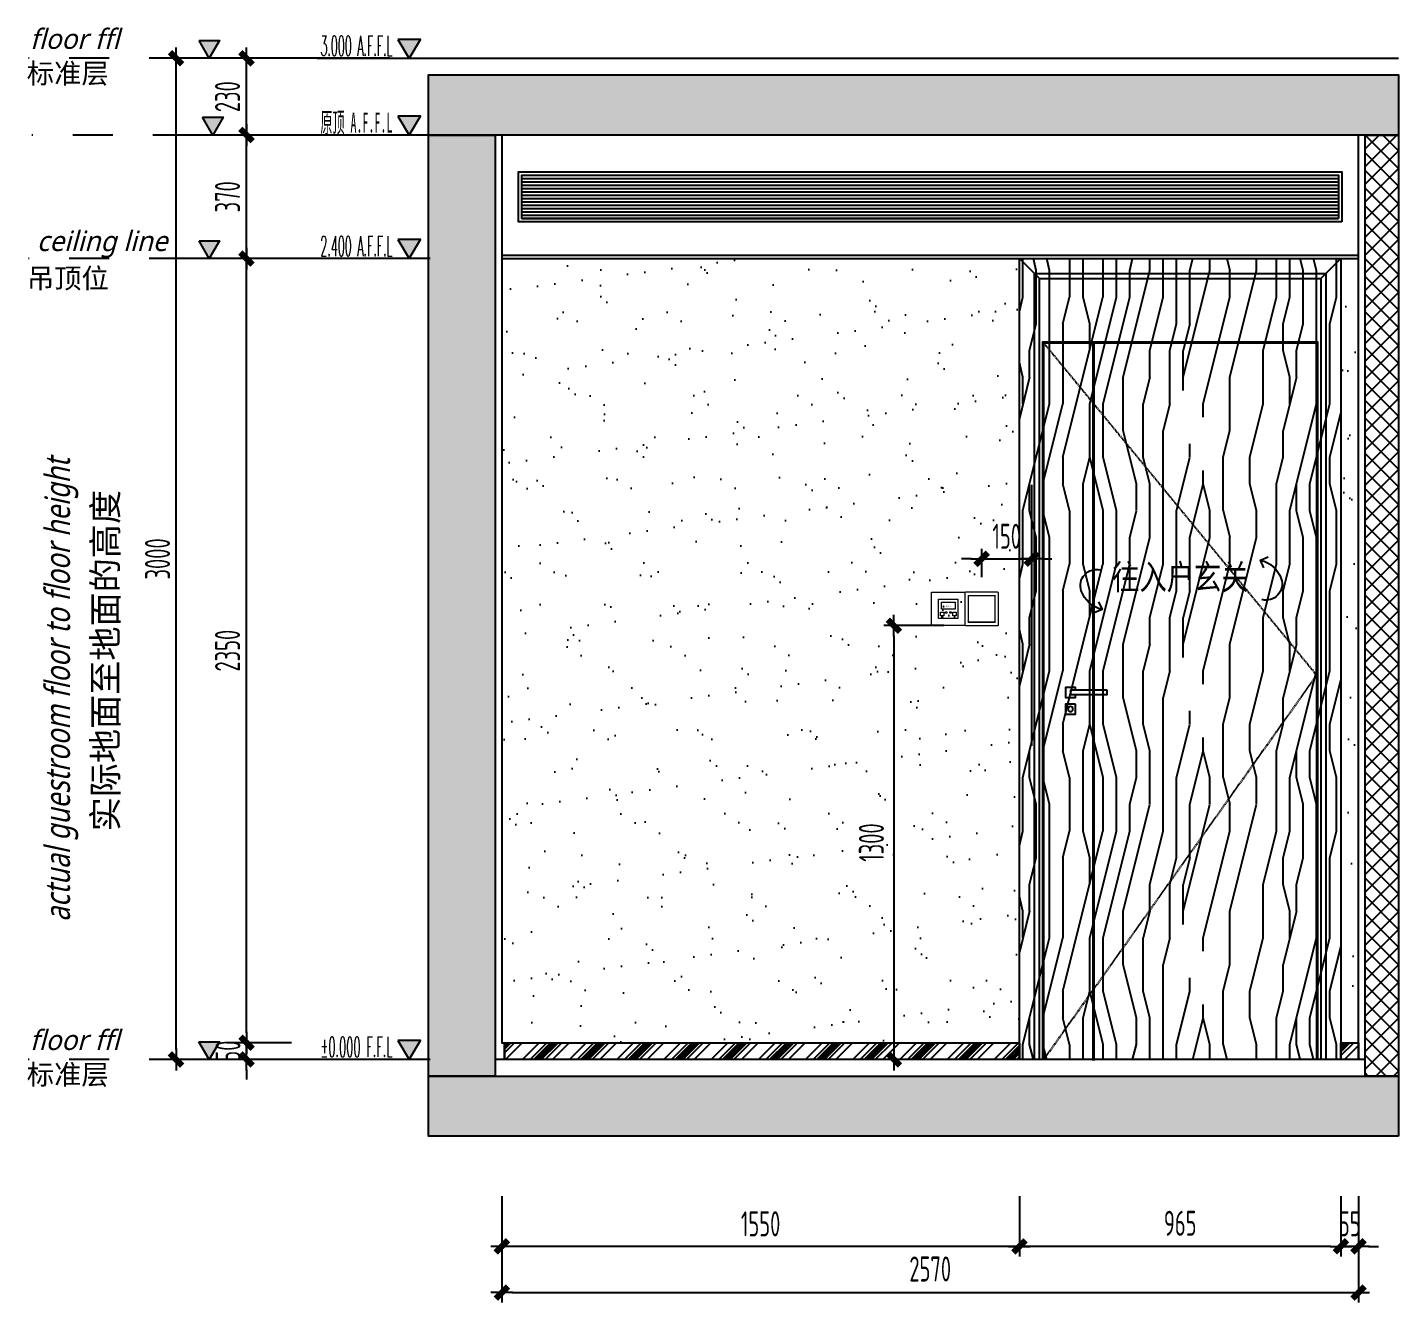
# Model space of a CAD drawing. Header units: inches. Extents: x 96003 to 270950, y -80202 to 65998.
# Drawn here: x 162796 to 166906, y 5387 to 9209 of the extents above; entities that cross this region are included whole.
import ezdxf
from ezdxf.enums import TextEntityAlignment as Align

# ---------------------------------------------------------------- set-up
doc = ezdxf.new("R2010")
doc.units = ezdxf.units.IN
doc.header["$LTSCALE"] = 10
doc.header["$MEASUREMENT"] = 0
for name, pattern in [('DASH', [0.35, 0.25, -0.1]), ('DASHED', [19.05, 12.7, -6.35]), ('M-CENTER', [1.8, 1.2, -0.2, 0.2, -0.2])]:
    doc.linetypes.add(name, pattern=pattern)
for name, color, linetype in [('01', 200, 'Continuous'), ('C-顶面灯具、灯带', 22, 'Continuous'), ('ED-文字说明', 50, 'Continuous'), ('ED-造型尺寸', 44, 'Continuous'), ('EL-1', 1, 'Continuous'), ('EL-136', 136, 'Continuous'), ('EL-138', 138, 'Continuous'), ('EL-BHATCH-250', 250, 'Continuous'), ('EL-DIM', 50, 'Continuous'), ('EL-TEXT', 50, 'Continuous'), ('EL-天花轮廓线', 100, 'Continuous'), ('FC-地面造型', 136, 'Continuous'), ('FF-FINISH【完成面】', 20, 'Continuous'), ('SBEI', 1, 'Continuous')]:
    doc.layers.add(name, color=color, linetype=linetype)
doc.layers.add('F-2', color=145, linetype='Continuous', lineweight=0)
doc.styles.add('-宋体', font='')
doc.styles.add('Arial', font='arial.ttf')
doc.styles.add('CCD_DIM', font='archs.shx', dxfattribs={"width": 0.7})
doc.styles.add('hz', font='simplex', dxfattribs={"width": 0.7, "bigfont": 'hztxt'})
doc.styles.add('LUCIDIA', font='')
doc.styles.add('RomanS', font='romans.shx', dxfattribs={"width": 0.9})
doc.styles.add('st', font='')
doc.styles.add('宋体', font='', dxfattribs={"height": 60})
doc.styles.get('-宋体').set_extended_font_data('SimSun')
doc.styles.get('LUCIDIA').set_extended_font_data('Lucida Sans', italic=True)
doc.styles.get('st').set_extended_font_data('SimSun')
doc.styles.get('宋体').set_extended_font_data('SimSun')
doc.dimstyles.new('1.30', dxfattribs={"dimscale": 30, "dimtxt": 2.5, "dimasz": 1, "dimexe": 1, "dimexo": 1.5, "dimgap": 1, "dimtad": 1, "dimdec": 0, "dimrnd": 5, "dimdsep": 46, "dimtxsty": 'CCD_DIM', "dimblk": 'CCD_Dimension_Tick', "dimcen": 1, "dimclrd": 44, "dimclre": 44, "dimclrt": 2, "dimadec": 0, "dimazin": 2, "dimtfac": 1, "dimtdec": 0, "dimtix": 1, "dimtmove": 2, "dimatfit": 3, "dimldrblk": 'CCD_Dimension_Tick', "dimfxl": 5, "dimfxlon": 1, "dimtolj": 1, "dimarcsym": 0})
doc.dimstyles.new('Matrix_30内', dxfattribs={"dimscale": 30, "dimtxt": 2.5, "dimasz": 1, "dimexe": 2, "dimexo": 1.5, "dimgap": 0.6, "dimtad": 1, "dimdec": 0, "dimrnd": 1, "dimzin": 12, "dimdsep": 46, "dimtxsty": 'CCD_DIM', "dimblk": 'CCD_Dimension_Tick', "dimcen": 0.125, "dimclrd": 44, "dimclre": 44, "dimclrt": 50, "dimadec": 0, "dimazin": 0, "dimtfac": 1, "dimtdec": 0, "dimtix": 1, "dimtmove": 2, "dimatfit": 3, "dimldrblk": 'CCD_Leader_Dot', "dimfxl": 5, "dimfxlon": 1, "dimtvp": 1, "dimtolj": 1, "dimtzin": 0, "dimarcsym": 0})
pattern_1 = [(37.5, (-10673.94, 3777.11), (-6.29934, 192.68238), [0, -152, 0, -170, 0, -162.5]), (7.5, (-10673.94, 3777.1), (176.97767, 282.2146), [0, -82, 0, -137, 0, -52.5]), (327.5, (-10796.94, 3777.11), (311.41419, 0.5659), [0, -50, 0, -180, 0, -235]), (317.5, (-10796.94, 3777.1), (300.61266, 87.76756), [0, -25, 0, -118, 0, -135])]

# ---------------------------------------------------------------- blocks, each defined once
blk = doc.blocks.new('*U69')
h = blk.add_hatch(color=250)
h.dxf.hatch_style = 1
h.paths.add_polyline_path([(146002.9, -70406.2), (146002.9, -70606.2), (148823.2, -70606.2), (148823.2, -70406.2)])
at = {"layer": '01'}
blk.add_lwpolyline([(146002.9, -70406.2), (146002.9, -70606.2), (148823.2, -70606.2), (148823.2, -70406.2)], close=True, dxfattribs=at)
blk = doc.blocks.new('CCD_Dimension_Tick')
at = {"color": 0, "linetype": 'ByBlock'}
for p, q in [((-1.09, 0), (0, 0)), ((0, 0), (1.09, 0))]:
    blk.add_line(p, q, dxfattribs=at)
at = {"color": 0, "linetype": 'Continuous', "const_width": 0.608}
blk.add_lwpolyline([(-0.61, -0.61), (0.61, 0.61)], dxfattribs=at)
blk = doc.blocks.new('*D703')
at = {"layer": 'Defpoints', "color": 0, "linetype": 'ByBlock', "transparency": 16777216}
for p in [(166733.7, 6596.9), (166786.5, 6449.3), (166733.7, 5555.9)]:
    blk.add_point(p, dxfattribs=at)
at = {"layer": 'FC-地面造型', "color": 44, "linetype": 'ByBlock', "lineweight": -2, "transparency": 16777216}
for p, q in [((166733.7, 5705.9), (166733.7, 5525.9)), ((166786.5, 5705.9), (166786.5, 5525.9)), ((166703.7, 5555.9), (166673.7, 5555.9)), ((166786.5, 5555.9), (166733.7, 5555.9)), ((166816.5, 5555.9), (166846.5, 5555.9))]:
    blk.add_line(p, q, dxfattribs=at)
at = {"layer": 'FC-地面造型', "color": 44, "linetype": 'ByBlock', "lineweight": -2, "transparency": 16777216, "xscale": 30, "yscale": 30, "zscale": 30}
blk.add_blockref('CCD_Dimension_Tick', (166733.7, 5555.9), dxfattribs=at)
at = {"layer": 'FC-地面造型', "color": 44, "linetype": 'ByBlock', "lineweight": -2, "transparency": 16777216, "xscale": 30, "yscale": 30, "zscale": 30, "rotation": 180}
blk.add_blockref('CCD_Dimension_Tick', (166786.5, 5555.9), dxfattribs=at)
at = {"layer": 'FC-地面造型', "color": 2, "linetype": 'ByBlock', "transparency": 16777216, "insert": (166760.1, 5623.4), "char_height": 75, "attachment_point": 5, "style": 'CCD_DIM'}
blk.add_mtext('\\A1;55', dxfattribs=at)
blk = doc.blocks.new('*D704')
at = {"layer": 'Defpoints', "color": 0, "linetype": 'ByBlock', "transparency": 16777216}
for p in [(165769.7, 6596.9), (166733.7, 6596.9), (165769.7, 5555.9)]:
    blk.add_point(p, dxfattribs=at)
at = {"layer": 'FC-地面造型', "color": 44, "linetype": 'ByBlock', "lineweight": -2, "transparency": 16777216}
for p, q in [((165769.7, 5705.9), (165769.7, 5525.9)), ((166733.7, 5705.9), (166733.7, 5525.9)), ((166703.7, 5555.9), (165799.7, 5555.9))]:
    blk.add_line(p, q, dxfattribs=at)
at = {"layer": 'FC-地面造型', "color": 44, "linetype": 'ByBlock', "lineweight": -2, "transparency": 16777216, "xscale": 30, "yscale": 30, "zscale": 30, "rotation": 180}
blk.add_blockref('CCD_Dimension_Tick', (165769.7, 5555.9), dxfattribs=at)
at = {"layer": 'FC-地面造型', "color": 44, "linetype": 'ByBlock', "lineweight": -2, "transparency": 16777216, "xscale": 30, "yscale": 30, "zscale": 30}
blk.add_blockref('CCD_Dimension_Tick', (166733.7, 5555.9), dxfattribs=at)
at = {"layer": 'FC-地面造型', "color": 2, "linetype": 'ByBlock', "transparency": 16777216, "insert": (166251.7, 5625), "char_height": 75, "attachment_point": 5, "style": 'CCD_DIM'}
blk.add_mtext('\\A1;965', dxfattribs=at)
blk = doc.blocks.new('*D705')
at = {"layer": 'Defpoints', "color": 0, "linetype": 'ByBlock', "transparency": 16777216}
for p in [(166786.5, 6115.9), (164218.3, 5705.9), (166786.5, 5417.5)]:
    blk.add_point(p, dxfattribs=at)
at = {"layer": 'FC-地面造型', "color": 44, "linetype": 'ByBlock', "lineweight": -2, "transparency": 16777216}
for p, q in [((164218.3, 5567.5), (164218.3, 5387.5)), ((166786.5, 5567.5), (166786.5, 5387.5)), ((164248.3, 5417.5), (166756.5, 5417.5))]:
    blk.add_line(p, q, dxfattribs=at)
at = {"layer": 'FC-地面造型', "color": 44, "linetype": 'ByBlock', "lineweight": -2, "transparency": 16777216, "xscale": 30, "yscale": 30, "zscale": 30, "rotation": 180}
blk.add_blockref('CCD_Dimension_Tick', (164218.3, 5417.5), dxfattribs=at)
at = {"layer": 'FC-地面造型', "color": 44, "linetype": 'ByBlock', "lineweight": -2, "transparency": 16777216, "xscale": 30, "yscale": 30, "zscale": 30}
blk.add_blockref('CCD_Dimension_Tick', (166786.5, 5417.5), dxfattribs=at)
at = {"layer": 'FC-地面造型', "color": 2, "linetype": 'ByBlock', "transparency": 16777216, "insert": (165502.4, 5488.1), "char_height": 75, "attachment_point": 5, "style": 'CCD_DIM'}
blk.add_mtext('\\A1;2570', dxfattribs=at)
blk = doc.blocks.new('*U108')
h = blk.add_hatch()
h.set_pattern_fill('ANSI37', color=250, scale=300, angle=-90)
h.set_pattern_definition([(315, (222482.446, 70519.302), (26.516504, 26.516504), []), (45, (222482.446, 70519.302), (-26.516504, 26.516504), [])])
h.paths.add_polyline_path([(144521, -74584.5), (144521, -74684.5), (147341, -74684.5), (147341, -74584.5)])
at = {"color": 5, "elevation": 0}
blk.add_lwpolyline([(144521, -74584.5), (144521, -74684.5), (147341, -74684.5), (147341, -74584.5)], close=True, dxfattribs=at)
blk = doc.blocks.new('A$C5AED2720')
at = {"color": 0, "elevation": 0}
for points in [[(0, 71.2), (110, 71.2), (110, 58.7), (0, 58.7)], [(95, 30), (125, 30), (125, 0), (95, 0)]]:
    blk.add_lwpolyline(points, close=True, dxfattribs=at)
blk.add_lwpolyline([(95, 71.2), (95, 80), (125, 80), (125, 50), (95, 50), (95, 58.7)], dxfattribs=at)
at = {"color": 8}
blk.add_circle((110, 15, 0), 7.5, dxfattribs=at)
blk = doc.blocks.new('tretrytry')
at = {"layer": 'FC-地面造型', "linetype": 'ByBlock'}
h = blk.add_hatch(dxfattribs=at)
h.set_pattern_fill('木纹5', color=250, scale=200, angle=90)
h.set_pattern_definition([(90, (0, 0), (-800, 5e-14), [160, -240, 80, -320]), (90, (-20, 560), (-800, 5e-14), [160, -640]), (90, (-60, 480), (-800, 5e-14), [80, -720]), (90, (-80, 40), (-800, 5e-14), [40, -560, 40, -160]), (90, (-120, 320), (-800, 5e-14), [160, -240, 40, -360]), (90, (-140, 120), (-800, 5e-14), [120, -680]), (90, (-160, 320), (-800, 5e-14), [240, -560]), (90, (-180, 80), (-800, 5e-14), [160, -640]), (90, (-200, 400), (-800, 5e-14), [400, -400]), (90, (-240, 160), (-800, 5e-14), [80, -240, 160, -320]), (90, (-260, 720), (-800, 5e-14), [160, -640]), (90, (-280, 560), (-800, 5e-14), [80, -720]), (90, (-300, 400), (-800, 5e-14), [80, -720]), (90, (-320, 2e-14), (-800, 5e-14), [160, -640]), (90, (-340, 400), (-800, 5e-14), [160, -640]), (90, (-380, 400), (-800, 5e-14), [160, -160, 160, -320]), (90, (-420, 240), (-800, 5e-14), [80, -400, 160, -160]), (90, (-440, 400), (-800, 5e-14), [240, -560]), (90, (-480, 400), (-800, 5e-14), [160, -640]), (90, (-500, 80), (-800, 5e-14), [240, -320, 80, -160]), (90, (-540, 80), (-800, 5e-14), [400, -400]), (90, (-560, 560), (-800, 5e-14), [80, -720]), (90, (-580, 320), (-800, 5e-14), [160, -640]), (90, (-600, 160), (-800, 5e-14), [80, -320, 80, -320]), (90, (-620, 80), (-800, 5e-14), [80, -240, 160, -320]), (90, (-640, 240), (-800, 5e-14), [80, -400, 80, -240]), (90, (-660, 400), (-800, 5e-14), [240, -560]), (90, (-700, 80), (-800, 5e-14), [160, -640]), (90, (-720, 480), (-800, 5e-14), [80, -720]), (90, (-740, 640), (-800, 5e-14), [80, -720]), (104.03624, (-60, 560), (3e-08, 800), [82.4, -3216.0844]), (104.03624, (-240, 640), (3e-08, 800), [82.4, -3216.0844]), (104.03624, (-720, 560), (3e-08, 800), [82.4, -3216.0844]), (104.03624, (-420, 320), (3e-08, 800), [82.4, -3216.0844]), (104.03624, (-540, 480), (3e-08, 800), [82.4, -3216.0844]), (104.03624, (-480, 560), (3e-08, 800), [82.4, -3216.0844]), (104.03624, (-620, 160), (3e-08, 800), [82.4, -3216.0844]), (104.03624, (-580, 480), (3e-08, 800), [82.4, -3216.0844]), (104.03624, (-280, 640), (3e-08, 800), [164.8, -3133.6844]), (104.03624, (-340, 560), (3e-08, 800), [164.8, -3133.6844]), (104.03624, (-380, 560), (3e-08, 800), [164.8, -3133.6844]), (255.96376, (-120, 320), (3e-08, -800), [82.4, -164.8, 82.4, -2968.8844]), (255.96376, (-240, 160), (3e-08, -800), [82.4, -3216.0844]), (255.96376, (-600, 160), (3e-08, -800), [164.8, -3133.6844]), (284.03624, (-20, 560), (-3e-08, -800), [82.4, -3216.0844]), (75.96376, (-20, 720), (-3e-08, 800), [82.4, -3216.0844]), (75.96376, (-300, 480), (-3e-08, 800), [82.4, -3216.0844]), (75.96376, (-440, 640), (-3e-08, 800), [82.4, -3216.0844]), (75.96376, (-500, 320), (-3e-08, 800), [82.4, -3216.0844]), (75.96376, (-600, 240), (-3e-08, 800), [82.4, -3216.0844]), (75.96376, (-640, 320), (-3e-08, 800), [82.4, -3216.0844]), (75.96376, (-500, 320), (-3e-08, 800), [82.4, -3216.0844]), (75.96376, (-620, 560), (-3e-08, 800), [329.6, -2968.8844]), (75.96376, (-80, 80), (-3e-08, 800), [329.6, -2968.8844]), (75.96376, (-140, 160), (-3e-08, 800), [329.6, -2968.8844]), (75.96376, (-180, 240), (-3e-08, 800), [82.4, -164.8, 164.8, -2886.4844]), (75.96376, (-240, 240), (-3e-08, 800), [164.8, -164.8, 164.8, -2804.0844]), (75.96376, (-320, 160), (-3e-08, 800), [329.6, -2968.8844]), (75.96376, (-380, 80), (-3e-08, 800), [329.6, -2968.8844]), (75.96376, (-420, 80), (-3e-08, 800), [329.6, -2968.8844]), (75.96376, (-660, 640), (-3e-08, 800), [82.4, -3216.0844]), (75.96377, (-740, 720), (-0.00015, 800), [164.8, -3133.6844]), (75.96377, (-700, 240), (-0.00015, 800), [164.8, -3133.6844]), (75.96376, (1e-14, 160), (-1e-05, 800), [329.6, -2968.8844]), (75.96376, (-560, 640), (-1e-05, 800), [247.2, -3051.2844]), (75.96376, (-500, 720), (-1e-05, 800), [494.4, -2804.0844])])
h.paths.add_polyline_path([(130658.6, -77077.6), (131622.6, -77077.6), (131622.6, -79477.6), (130658.6, -79477.6)])
at = {"color": 136, "linetype": 'ByBlock'}
for p, q in [((130878.6, -77330.6), (130878.6, -79480.6)), ((130881.6, -77330.6), (130881.6, -79480.6))]:
    blk.add_line(p, q, dxfattribs=at)
at = {"layer": 'EL-1', "linetype": 'DASH'}
blk.add_lwpolyline([(130731.6, -77330.6), (131549.6, -78326), (130731.6, -79477.6)], dxfattribs=at)
at = {"layer": 'FC-地面造型', "color": 138, "linetype": 'ByBlock'}
for p, q in [((130718.6, -77137.6), (130658.6, -77077.6)), ((131562.6, -77137.6), (131622.6, -77077.6))]:
    blk.add_line(p, q, dxfattribs=at)
at = {"layer": 'FC-地面造型', "color": 30, "linetype": 'ByBlock'}
for points in [[(130658.6, -79477.6), (130658.6, -77077.6), (131622.6, -77077.6), (131622.6, -79477.6)], [(130728.6, -79477.6), (130728.6, -77327.6), (131552.6, -77327.6), (131552.6, -79477.6)]]:
    blk.add_lwpolyline(points, dxfattribs=at)
at = {"layer": 'FC-地面造型', "color": 138, "linetype": 'ByBlock'}
blk.add_lwpolyline([(130703.6, -79477.6), (130703.6, -77122.6), (131577.6, -77122.6), (131577.6, -79477.6)], dxfattribs=at)
at = {"layer": 'FC-地面造型', "color": 136, "linetype": 'ByBlock'}
for points in [[(130718.6, -79477.6), (130718.6, -77137.6), (131562.6, -77137.6), (131562.6, -79477.6)], [(130731.6, -79477.6), (130731.6, -77330.6), (131549.6, -77330.6), (131549.6, -79477.6)]]:
    blk.add_lwpolyline(points, dxfattribs=at)
at = {"layer": 'EL-1', "xscale": -1}
blk.add_blockref('A$C5AED2720', (130921.6, -78442.6, 0), dxfattribs=at)
blk = doc.blocks.new('20150429.21331355')
at = {"layer": 'EL-136'}
blk.add_lwpolyline([(-7.7, 3.5, 0.259212), (33.7, 40.4, 0.59908), (-4.9, 82.2)], format="xyb", dxfattribs=at)
blk.add_lwpolyline([(-1, 18.9), (-7.7, 3.5), (7.7, -3.5)], dxfattribs=at)
blk = doc.blocks.new('*D706')
at = {"layer": 'Defpoints', "color": 0, "linetype": 'ByBlock', "transparency": 16777216}
for p in [(164218.3, 6596.9), (165769.7, 6596.9), (164218.3, 5555.9)]:
    blk.add_point(p, dxfattribs=at)
at = {"layer": 'FC-地面造型', "color": 44, "linetype": 'ByBlock', "lineweight": -2, "transparency": 16777216}
for p, q in [((164218.3, 5705.9), (164218.3, 5525.9)), ((165769.7, 5705.9), (165769.7, 5525.9)), ((165739.7, 5555.9), (164248.3, 5555.9))]:
    blk.add_line(p, q, dxfattribs=at)
at = {"layer": 'FC-地面造型', "color": 44, "linetype": 'ByBlock', "lineweight": -2, "transparency": 16777216, "xscale": 30, "yscale": 30, "zscale": 30, "rotation": 180}
blk.add_blockref('CCD_Dimension_Tick', (164218.3, 5555.9), dxfattribs=at)
at = {"layer": 'FC-地面造型', "color": 44, "linetype": 'ByBlock', "lineweight": -2, "transparency": 16777216, "xscale": 30, "yscale": 30, "zscale": 30}
blk.add_blockref('CCD_Dimension_Tick', (165769.7, 5555.9), dxfattribs=at)
at = {"layer": 'FC-地面造型', "color": 2, "linetype": 'ByBlock', "transparency": 16777216, "insert": (164994, 5623.4), "char_height": 75, "attachment_point": 5, "style": 'CCD_DIM'}
blk.add_mtext('\\A1;1550', dxfattribs=at)
blk = doc.blocks.new('A$C01C16A26')
at = {"color": 0, "ltscale": 0.8}
for p, q in [((0, 98.3, 0), (0, 1.7, 0)), ((98.3, 100, 0), (1.7, 100, 0)), ((10, 90, 0), (10, 89.1, 0)), ((10, 89.1, 0), (10, 10.9, 0)), ((90, 89.1, 0), (10, 89.1, 0)), ((90, 90, 0), (90, 89.1, 0)), ((90, 90, 0), (90, 89.1, 0)), ((90, 10.9, 0), (90, 89.1, 0)), ((100, 1.7, 0), (100, 98.3, 0)), ((1.7, 0, 0), (98.3, 0, 0)), ((10, 10, 0), (10, 10.9, 0)), ((10, 10.9, 0), (90, 10.9, 0))]:
    blk.add_line(p, q, dxfattribs=at)
at = {"color": 0, "ltscale": 0.1}
for p, q in [((10, 90, 0), (90, 90, 0)), ((10, 10, 0), (90, 10, 0)), ((90, 10.9, 0), (90, 10, 0)), ((90, 10.9, 0), (90, 10, 0))]:
    blk.add_line(p, q, dxfattribs=at)
at = {"color": 0, "ltscale": 0.8, "extrusion": (0, 0, -1)}
for centre, major_axis, start_param, end_param in [((1.7, 98.3, 0), (1.22, 1.22), 3.926991, 5.497787), ((98.3, 98.3, 0), (-1.22, 1.22), 0.785398, 2.356194), ((1.7, 1.7, 0), (-1.22, 1.22), 3.926991, 5.497787), ((98.3, 1.7, 0), (1.22, 1.22), 0.785398, 2.356194)]:
    blk.add_ellipse(centre, major_axis=major_axis, ratio=1, start_param=start_param, end_param=end_param, dxfattribs=at)
blk = doc.blocks.new('*U73')
blk.add_blockref('A$C01C16A26', (-57.1, -29.9, 0))
blk = doc.blocks.new('A$C305C172C')
at = {"color": 136, "linetype": 'DASHED', "ltscale": 10}
for points in [[(0, 95), (95, 95), (95, 0), (0, 0)], [(20, 75), (75, 75), (75, 20), (20, 20)], [(28, 67), (67, 67), (67, 47), (28, 47)], [(36.1, 53.8), (34.1, 56.8), (32.1, 53.8)], [(39.5, 39.3), (43.5, 39.3), (43.5, 35.3), (39.5, 35.3)], [(51.5, 39.3), (55.5, 39.3), (55.5, 35.3), (51.5, 35.3)], [(25, 38), (35, 38), (35, 28), (25, 28)], [(25, 38), (35, 38), (35, 28), (25, 28)], [(60, 38), (70, 38), (70, 28), (60, 28)], [(60, 38), (70, 38), (70, 28), (60, 28)]]:
    blk.add_lwpolyline(points, close=True, dxfattribs=at)
for points in [[(28.5, 24), (27.5, 24)], [(28.2, 25.8), (28.9, 25.1)], [(28.9, 22.9), (28.2, 22.2)], [(30, 26.5), (30, 25.5)], [(30, 22.5), (30, 21.5)], [(31.8, 25.8), (31.1, 25.1)], [(31.1, 22.9), (31.8, 22.2)], [(32.5, 24), (31.5, 24)]]:
    blk.add_lwpolyline(points, dxfattribs=at)
blk.add_circle((30, 24), 0.5, dxfattribs=at)
for centre, radius, start, end in [((66.3, 24.1), 2.06, 99.3439, 272.7643), ((67.4, 24.2), 2.39, 125.3612, 243.9827)]:
    blk.add_arc(centre, radius, start, end, dxfattribs=at)
at = {"color": 136, "linetype": 'DASHED', "ltscale": 10, "insert": (40.8, 59.1), "char_height": 5, "width": 18.078, "attachment_point": 1, "style": 'Arial'}
blk.add_mtext('25.5', dxfattribs=at)
blk = doc.blocks.new('*U196')
at = {"ltscale": 20, "xscale": 1.052631578947368, "yscale": 1.052631578947368, "zscale": 1.052631578947368}
blk.add_blockref('A$C305C172C', (-57.1, -29.9), dxfattribs=at)
blk = doc.blocks.new('*D709')
at = {"color": 44, "lineweight": -2, "transparency": 16777216}
for p, q in [((165543.6, 7415.9), (165363.6, 7415.9)), ((165393.6, 7385.9), (165393.6, 6145.9)), ((165543.6, 6115.9), (165363.6, 6115.9))]:
    blk.add_line(p, q, dxfattribs=at)
at = {"layer": 'Defpoints', "color": 0, "transparency": 16777216}
for p in [(165656.7, 7415.9, 0), (165393.6, 6115.9), (165656.7, 6115.9, 0)]:
    blk.add_point(p, dxfattribs=at)
at = {"color": 44, "lineweight": -2, "transparency": 16777216, "xscale": 30, "yscale": 30, "zscale": 30}
for p, rotation in [((165393.6, 7415.9), 90), ((165393.6, 6115.9), 270)]:
    blk.add_blockref('CCD_Dimension_Tick', p, dxfattribs=dict(at, rotation=rotation))
at = {"color": 2, "transparency": 16777216, "insert": (165326.1, 6765.9), "char_height": 75, "attachment_point": 5, "rotation": 90, "style": 'CCD_DIM'}
blk.add_mtext('\\A1;1300', dxfattribs=at)
blk = doc.blocks.new('*D710')
at = {"color": 44, "lineweight": -2, "transparency": 16777216}
for p, q in [((165656.7, 7560.9), (165656.7, 7646.2)), ((165806.7, 7560.9), (165806.7, 7646.2)), ((165626.7, 7616.2), (165596.7, 7616.2)), ((165656.7, 7616.2), (165806.7, 7616.2)), ((165836.7, 7616.2), (165866.7, 7616.2))]:
    blk.add_line(p, q, dxfattribs=at)
at = {"layer": 'Defpoints', "color": 0, "transparency": 16777216}
for p in [(165806.7, 7616.2), (165656.7, 7515.9, 0), (165806.7, 7515.9, 0)]:
    blk.add_point(p, dxfattribs=at)
at = {"color": 44, "lineweight": -2, "transparency": 16777216, "xscale": 30, "yscale": 30, "zscale": 30}
blk.add_blockref('CCD_Dimension_Tick', (165656.7, 7616.2), dxfattribs=at)
at = {"color": 44, "lineweight": -2, "transparency": 16777216, "xscale": 30, "yscale": 30, "zscale": 30, "rotation": 180}
blk.add_blockref('CCD_Dimension_Tick', (165806.7, 7616.2), dxfattribs=at)
at = {"color": 2, "transparency": 16777216, "insert": (165731.7, 7683.7), "char_height": 75, "attachment_point": 5, "style": 'CCD_DIM'}
blk.add_mtext('\\A1;150', dxfattribs=at)
blk = doc.blocks.new('*D711')
at = {"layer": 'Defpoints', "color": 0, "linetype": 'ByBlock', "transparency": 16777216}
for p in [(163452.9, 6165.9), (163632.9, 6165.9), (163632.9, 6115.9)]:
    blk.add_point(p, dxfattribs=at)
at = {"layer": 'EL-天花轮廓线', "color": 44, "lineweight": -2, "transparency": 16777216}
for p, q in [((163452.9, 6195.9), (163452.9, 6225.9)), ((163587.9, 6165.9), (163392.9, 6165.9)), ((163452.9, 6115.9), (163452.9, 6165.9)), ((163587.9, 6115.9), (163392.9, 6115.9)), ((163452.9, 6085.9), (163452.9, 6055.9))]:
    blk.add_line(p, q, dxfattribs=at)
at = {"layer": 'EL-天花轮廓线', "color": 44, "linetype": 'ByBlock', "lineweight": -2, "transparency": 16777216, "xscale": 30, "yscale": 30, "zscale": 30}
for p, rotation in [((163452.9, 6165.9), 270), ((163452.9, 6115.9), 90)]:
    blk.add_blockref('CCD_Dimension_Tick', p, dxfattribs=dict(at, rotation=rotation))
at = {"layer": 'EL-天花轮廓线', "color": 50, "linetype": 'ByBlock', "transparency": 16777216, "insert": (163397.4, 6140.9), "char_height": 75, "attachment_point": 5, "rotation": 90, "style": 'CCD_DIM'}
blk.add_mtext('\\A1;50', dxfattribs=at)
blk = doc.blocks.new('CCD_Leader_Dot')
at = {"color": 0, "linetype": 'ByBlock'}
blk.add_line((-5, 0), (-10, 0), dxfattribs=at)
at = {"color": 0, "linetype": 'ByBlock', "const_width": 5}
blk.add_lwpolyline([(-2.5, 0, 1), (2.5, 0, 1)], format="xyb", close=True, dxfattribs=at)
blk = doc.blocks.new('*D712')
at = {"layer": 'Defpoints', "color": 0, "linetype": 'ByBlock', "transparency": 16777216}
for p in [(163452.9, 9116), (163632.9, 9116), (163632.9, 8886.2)]:
    blk.add_point(p, dxfattribs=at)
at = {"layer": 'EL-天花轮廓线', "color": 44, "lineweight": -2, "transparency": 16777216}
for p, q in [((163587.9, 9116), (163392.9, 9116)), ((163452.9, 8916.2), (163452.9, 9086)), ((163587.9, 8886.2), (163392.9, 8886.2))]:
    blk.add_line(p, q, dxfattribs=at)
at = {"layer": 'EL-天花轮廓线', "color": 44, "linetype": 'ByBlock', "lineweight": -2, "transparency": 16777216, "xscale": 30, "yscale": 30, "zscale": 30}
for p, rotation in [((163452.9, 9116), 90), ((163452.9, 8886.2), 270)]:
    blk.add_blockref('CCD_Dimension_Tick', p, dxfattribs=dict(at, rotation=rotation))
at = {"layer": 'EL-天花轮廓线', "color": 50, "linetype": 'ByBlock', "transparency": 16777216, "insert": (163395.9, 9001.1), "char_height": 75, "attachment_point": 5, "rotation": 90, "style": 'CCD_DIM'}
blk.add_mtext('\\A1;230', dxfattribs=at)
blk = doc.blocks.new('*D713')
at = {"layer": 'Defpoints', "color": 0, "linetype": 'ByBlock', "transparency": 16777216}
for p in [(163241.6, 9116), (163632.9, 9116), (163632.9, 6115.9)]:
    blk.add_point(p, dxfattribs=at)
at = {"layer": 'EL-天花轮廓线', "color": 44, "lineweight": -2, "transparency": 16777216}
for p, q in [((163391.6, 9116), (163181.6, 9116)), ((163241.6, 6145.9), (163241.6, 9086)), ((163391.6, 6115.9), (163181.6, 6115.9))]:
    blk.add_line(p, q, dxfattribs=at)
at = {"layer": 'EL-天花轮廓线', "color": 44, "linetype": 'ByBlock', "lineweight": -2, "transparency": 16777216, "xscale": 30, "yscale": 30, "zscale": 30}
for p, rotation in [((163241.6, 9116), 90), ((163241.6, 6115.9), 270)]:
    blk.add_blockref('CCD_Dimension_Tick', p, dxfattribs=dict(at, rotation=rotation))
at = {"layer": 'EL-天花轮廓线', "color": 50, "linetype": 'ByBlock', "transparency": 16777216, "insert": (163186.1, 7615.9), "char_height": 75, "attachment_point": 5, "rotation": 90, "style": 'CCD_DIM'}
blk.add_mtext('\\A1;3000', dxfattribs=at)
blk = doc.blocks.new('ELEVATION')
blk.add_hatch(color=256).paths.add_polyline_path([(4.17, 2.47), (2.7, 0), (1.23, 2.47)])
blk.add_line((0, 0), (14.67, 0))
blk.add_lwpolyline([(4.17, 2.47), (2.7, 0), (1.23, 2.47)], close=True)
at = {"style": 'hz', "width": 0.444477}
blk.add_attdef('ELEV', text='', height=2.5, dxfattribs=at).set_placement((4.89, 0.32), (14.26, 0.32), align=Align.FIT)
blk = doc.blocks.new('A$C2E6F40A5')
blk.add_hatch(color=256).paths.add_polyline_path([(40, 69.3), (-40, 69.3), (0, 0)])
at = {"color": 0}
blk.add_lwpolyline([(40, 69.3), (-40, 69.3), (0, 0), (40, 69.3)], dxfattribs=at)
blk = doc.blocks.new('20150428.1023048')
at = {"layer": 'ED-造型尺寸', "color": 250, "linetype": 'M-CENTER', "ltscale": 2}
blk.add_line((21.19, 0, 0), (-14.89, 0, 0), dxfattribs=at)
at = {"layer": 'ED-造型尺寸', "xscale": -0.0256, "yscale": 0.0256, "zscale": 0.0256}
blk.add_blockref('A$C2E6F40A5', (3.19, 0, 0), dxfattribs=at)
blk = doc.blocks.new('*D714')
at = {"layer": 'Defpoints', "color": 0, "linetype": 'ByBlock', "transparency": 16777216}
for p in [(163452.9, 8886.2), (163632.9, 8886.2), (163632.9, 8515.9)]:
    blk.add_point(p, dxfattribs=at)
at = {"layer": 'EL-天花轮廓线', "color": 44, "lineweight": -2, "transparency": 16777216}
for p, q in [((163587.9, 8886.2), (163392.9, 8886.2)), ((163452.9, 8545.9), (163452.9, 8856.2)), ((163587.9, 8515.9), (163392.9, 8515.9))]:
    blk.add_line(p, q, dxfattribs=at)
at = {"layer": 'EL-天花轮廓线', "color": 44, "linetype": 'ByBlock', "lineweight": -2, "transparency": 16777216, "xscale": 30, "yscale": 30, "zscale": 30}
for p, rotation in [((163452.9, 8886.2), 90), ((163452.9, 8515.9), 270)]:
    blk.add_blockref('CCD_Dimension_Tick', p, dxfattribs=dict(at, rotation=rotation))
at = {"layer": 'EL-天花轮廓线', "color": 50, "linetype": 'ByBlock', "transparency": 16777216, "insert": (163395.9, 8701), "char_height": 75, "attachment_point": 5, "rotation": 90, "style": 'CCD_DIM'}
blk.add_mtext('\\A1;370', dxfattribs=at)
blk = doc.blocks.new('*D715')
at = {"layer": 'Defpoints', "color": 0, "linetype": 'ByBlock', "transparency": 16777216}
for p in [(163452.9, 8515.9), (163632.9, 8515.9), (163632.9, 6165.9)]:
    blk.add_point(p, dxfattribs=at)
at = {"layer": 'EL-天花轮廓线', "color": 44, "lineweight": -2, "transparency": 16777216}
for p, q in [((163587.9, 8515.9), (163392.9, 8515.9)), ((163452.9, 6195.9), (163452.9, 8485.9)), ((163587.9, 6165.9), (163392.9, 6165.9))]:
    blk.add_line(p, q, dxfattribs=at)
at = {"layer": 'EL-天花轮廓线', "color": 44, "linetype": 'ByBlock', "lineweight": -2, "transparency": 16777216, "xscale": 30, "yscale": 30, "zscale": 30}
for p, rotation in [((163452.9, 8515.9), 90), ((163452.9, 6165.9), 270)]:
    blk.add_blockref('CCD_Dimension_Tick', p, dxfattribs=dict(at, rotation=rotation))
at = {"layer": 'EL-天花轮廓线', "color": 50, "linetype": 'ByBlock', "transparency": 16777216, "insert": (163395.9, 7340.9), "char_height": 75, "attachment_point": 5, "rotation": 90, "style": 'CCD_DIM'}
blk.add_mtext('\\A1;2350', dxfattribs=at)

msp = doc.modelspace()

# ---------------------------------------------------------------- hatches: boundary and pattern name
h = msp.add_hatch(color=250)
h.dxf.hatch_style = 1
h.paths.add_polyline_path([(166906.5, 9066.2), (166906.5, 8886.2), (163998.3, 8886.2), (163998.3, 9066.2)])
h = msp.add_hatch(color=250)
h.dxf.hatch_style = 1
h.paths.add_polyline_path([(163998.3, 5886.2), (163998.3, 6066.2), (166906.5, 6066.2), (166906.5, 5886.2)])
at = {"layer": 'EL-BHATCH-250'}
h = msp.add_hatch(dxfattribs=at)
h.set_pattern_fill('_USER', color=256, scale=10, pattern_type=0)
h.set_pattern_definition([(0, (166406.377, 8766.038), (0, 10), [])])
h.paths.add_polyline_path([(166726.5, 8636), (164278.3, 8636), (164278.3, 8766), (166726.5, 8766)])
at = {"layer": 'FC-地面造型', "linetype": 'ByBlock'}
h = msp.add_hatch(dxfattribs=at)
h.set_pattern_fill('AR-SAND', color=250, scale=100)
h.set_pattern_definition(pattern_1)
h.paths.add_polyline_path([(165769.7, 8515.9), (164218.3, 8515.9), (164218.3, 6165.9), (165769.7, 6165.9)])
h = msp.add_hatch(dxfattribs=at)
h.set_pattern_fill('AR-SAND', color=250, scale=100)
h.set_pattern_definition(pattern_1)
h.paths.add_polyline_path([(166786.5, 8515.9), (166733.7, 8515.9), (166733.7, 6165.9), (166786.5, 6165.9)])
h = msp.add_hatch(dxfattribs=at)
h.set_pattern_fill('CYL', color=250, scale=100, angle=90, pattern_type=2)
h.set_pattern_definition([(225, (241799.84, 506437.44), (70.710678, -70.710678), []), (225, (241801.25, 506436.02), (70.710678, -70.710678), []), (225, (241804.08, 506433.19), (70.710678, -70.710678), []), (225, (241809.74, 506427.54), (70.710678, -70.710678), []), (225, (241821.05, 506416.22), (70.710678, -70.710678), []), (225, (241846.51, 506390.77), (70.710678, -70.710678), []), (225, (241857.82, 506379.45), (70.710678, -70.710678), []), (225, (241863.48, 506373.8), (70.710678, -70.710678), []), (225, (241866.3, 506370.97), (70.710678, -70.710678), []), (225, (241867.72, 506369.55), (70.710678, -70.710678), [])])
h.paths.add_polyline_path([(165769.7, 6115.9), (164226.4, 6115.9), (164226.4, 6165.9), (165769.7, 6165.9)])
h = msp.add_hatch(dxfattribs=at)
h.set_pattern_fill('CYL', color=250, scale=100, angle=90, pattern_type=2)
h.set_pattern_definition([(225, (244315.21, 506437.44), (70.710678, -70.710678), []), (225, (244316.62, 506436.02), (70.710678, -70.710678), []), (225, (244319.45, 506433.19), (70.710678, -70.710678), []), (225, (244325.11, 506427.54), (70.710678, -70.710678), []), (225, (244336.42, 506416.22), (70.710678, -70.710678), []), (225, (244361.87, 506390.77), (70.710678, -70.710678), []), (225, (244373.19, 506379.45), (70.710678, -70.710678), []), (225, (244378.85, 506373.8), (70.710678, -70.710678), []), (225, (244381.67, 506370.97), (70.710678, -70.710678), []), (225, (244383.09, 506369.55), (70.710678, -70.710678), [])])
h.paths.add_polyline_path([(166786.5, 6115.9), (166733.7, 6115.9), (166733.7, 6165.9), (166786.5, 6165.9)])

# ---------------------------------------------------------------- linework, layer by layer
at = {"color": 5}
for p, q in [((166906.5, 9115.9), (164003, 9115.9)), ((166806.5, 6115.9), (164198.3, 6115.9))]:
    msp.add_line(p, q, dxfattribs=at)
at = {"layer": '01'}
for points in [[(166906.5, 8886.2), (163998.3, 8886.2), (163998.3, 9066.2), (166906.5, 9066.2), (166906.5, 8886.2)], [(166906.5, 5886.2), (163998.3, 5886.2), (163998.3, 6066.2), (166906.5, 6066.2), (166906.5, 5886.2)]]:
    msp.add_lwpolyline(points, dxfattribs=at)
at = {"layer": 'EL-136', "color": 30}
msp.add_lwpolyline([(166736.5, 8626), (164268.3, 8626), (164268.3, 8776), (166736.5, 8776)], close=True, dxfattribs=at)
at = {"layer": 'EL-138', "linetype": 'DASH'}
msp.add_line((165806.7, 7055.8, 0), (165806.7, 7837.7, 0), dxfattribs=at)
at = {"layer": 'EL-138', "color": 136}
msp.add_lwpolyline([(166726.5, 8636), (164278.3, 8636), (164278.3, 8766), (166726.5, 8766)], close=True, dxfattribs=at)
at = {"layer": 'FC-地面造型', "color": 20, "linetype": 'ByBlock', "elevation": 0}
msp.add_lwpolyline([(164218.3, 8886.2), (164218.3, 6165.9), (164226.4, 6165.9), (164226.4, 6115.9)], dxfattribs=at)
at = {"layer": 'FC-地面造型', "color": 30, "linetype": 'ByBlock', "elevation": 0}
for points in [[(165769.7, 6115.9), (164226.4, 6115.9), (164226.4, 6165.9), (165769.7, 6165.9)], [(166786.5, 6115.9), (166733.7, 6115.9), (166733.7, 6165.9), (166786.5, 6165.9)]]:
    msp.add_lwpolyline(points, close=True, dxfattribs=at)
at = {"layer": 'FF-FINISH【完成面】', "linetype": 'ByBlock'}
msp.add_line((166786.5, 6115.9), (166786.5, 8886.2), dxfattribs=at)
at = {"layer": 'SBEI', "color": 136}
msp.add_lwpolyline([(164218.3, 8525.9), (166786.5, 8526)], dxfattribs=at)
at = {"layer": 'SBEI', "color": 3}
msp.add_lwpolyline([(164218.3, 8515.9), (166786.5, 8516)], dxfattribs=at)

# ---------------------------------------------------------------- block references
at = {"color": 2, "xscale": -1.5, "yscale": 1.5, "zscale": 1.5, "rotation": 180}
msp.add_blockref('20150429.21331355', (166504.2, 7617.3, 12.2), dxfattribs=at)
at = {"color": 2, "xscale": -1.5, "yscale": 1.5, "zscale": 1.5}
msp.add_blockref('20150429.21331355', (166005.9, 7459.4, 12.2), dxfattribs=at)
at = {"layer": 'C-顶面灯具、灯带', "color": 8, "linetype": 'ByBlock', "xscale": -1, "rotation": 270}
for name, p in [('*U69', (234604.5, -139937)), ('*U108', (241491, -138454.8, 0))]:
    msp.add_blockref(name, p, dxfattribs=at)
at = {"layer": 'ED-文字说明'}
ref = msp.add_blockref('ELEVATION', (164003, 9115.9), dxfattribs=dict(at, xscale=-23.04, yscale=23.04, zscale=23.04))
ref.add_attrib('ELEV', '3.000 A.F.F.L', dxfattribs={"layer": '0', "height": 60, "style": 'RomanS', "width": 0.357941}).set_placement((163674.5, 9123.4, 0), (163890.3, 9123.4, 0), align=Align.FIT)
ref = msp.add_blockref('ELEVATION', (164003, 8886.2), dxfattribs=dict(at, xscale=-23.04, yscale=23.04, zscale=23.04))
ref.add_attrib('ELEV', '原顶 A.F.F.L', dxfattribs={"layer": '0', "height": 60, "style": '-宋体', "width": 0.421459}).set_placement((163674.5, 8893.6, 0), (163890.3, 8893.6, 0), align=Align.FIT)
ref = msp.add_blockref('ELEVATION', (164002.9, 8515.9), dxfattribs=dict(at, xscale=-23.04, yscale=23.04, zscale=23.04))
ref.add_attrib('ELEV', '2.400 A.F.F.L', dxfattribs={"layer": '0', "height": 60, "style": 'RomanS', "width": 0.357941}).set_placement((163674.4, 8523.4, 0), (163890.2, 8523.4, 0), align=Align.FIT)
ref = msp.add_blockref('ELEVATION', (164003, 6115.9), dxfattribs=dict(at, xscale=-23.04, yscale=23.04, zscale=23.04))
ref.add_attrib('ELEV', '%%p0.000 F.F.L', dxfattribs={"layer": '0', "height": 60, "style": 'RomanS', "width": 0.361366}).set_placement((163674.5, 6123.4, 0), (163890.3, 6123.4, 0), align=Align.FIT)
at = {"layer": 'ED-造型尺寸', "xscale": 30, "yscale": 30, "zscale": 30}
for p in [(163245.6, 9116, 0), (163256.4, 8886.2, 0), (163245.5, 8516, 0), (163245.4, 6115.9, 0)]:
    msp.add_blockref('20150428.1023048', p, dxfattribs=at)
at = {"layer": 'F-2'}
for name, p in [('*U196', (165563.8, 7445.9, 0)), ('*U73', (165663.8, 7445.9, 0))]:
    msp.add_blockref(name, p, dxfattribs=at)
at = {"layer": 'FC-地面造型', "color": 8, "linetype": 'ByBlock'}
msp.add_blockref('tretrytry', (35111, 85593.6), dxfattribs=at)

# ---------------------------------------------------------------- texts
at = {"layer": 'ED-文字说明'}
for s, style, p in [('ceiling line', 'LUCIDIA', (162824.3, 8538.5)), ('吊顶位', 'st', (162794.6, 8426.8))]:
    msp.add_text(s, height=60, dxfattribs=dict(at, style=style)).set_placement(p)
at = {"layer": 'ED-文字说明', "style": 'LUCIDIA', "width": 0.8}
msp.add_text('actual guestroom floor to floor height', height=75, rotation=90, dxfattribs=at).set_placement((162923.5, 6529.2))
at = {"layer": 'ED-文字说明', "style": '宋体'}
msp.add_text('实际地面至地面的高度', height=75, rotation=90, dxfattribs=at).set_placement((163067, 6799.7))
at = {"layer": 'EL-DIM', "color": 2}
for s, style, p in [('floor ffl ', 'LUCIDIA', (162803.4, 9144.3)), ('标准层', 'st', (162794.2, 9040.9)), ('floor ffl ', 'LUCIDIA', (162803.2, 6144.3)), ('标准层', 'st', (162794.1, 6040.8))]:
    msp.add_text(s, height=60, dxfattribs=dict(at, style=style)).set_placement(p)
at = {"layer": 'EL-TEXT', "color": 50, "style": 'st', "width": 0.8}
msp.add_text('往入户玄关', height=75, dxfattribs=at).set_placement((166047.9, 7524.3, 12.2))

# ---------------------------------------------------------------- dimensions: what is measured, and where the dimension line sits
dim = msp.add_linear_dim(base=(165806.7, 7616.2, 0), p1=(165656.7, 7515.9, 0), p2=(165806.7, 7515.9, 0), dimstyle='1.30')
dim.commit()
dim.dimension.update_dxf_attribs({"geometry": '*D710', "text_midpoint": (165731.7, 7683.7, 0)})
dim = msp.add_linear_dim(base=(165393.6, 6115.9, 0), p1=(165656.7, 7415.9, 0), p2=(165656.7, 6115.9), angle=90, dimstyle='1.30')
dim.commit()
dim.dimension.update_dxf_attribs({"geometry": '*D709', "text_midpoint": (165326.1, 6765.9, 0)})
at = {"layer": 'EL-天花轮廓线', "color": 136, "linetype": 'ByBlock'}
for base, p1, p2, picture, middle in [((163241.6, 9116), (163632.9, 6115.9), (163632.9, 9116), '*D713', (163186.1, 7615.9)), ((163452.9, 9116), (163632.9, 8886.2), (163632.9, 9116), '*D712', (163395.9, 9001.1)), ((163452.9, 8886.2), (163632.9, 8515.9), (163632.9, 8886.2), '*D714', (163395.9, 8701)), ((163452.9, 8515.9), (163632.9, 6165.9), (163632.9, 8515.9), '*D715', (163395.9, 7340.9)), ((163452.9, 6165.9), (163632.9, 6115.9), (163632.9, 6165.9), '*D711', (163397.4, 6140.9))]:
    dim = msp.add_linear_dim(base=base, p1=p1, p2=p2, angle=90, dimstyle='Matrix_30内', dxfattribs=at)
    dim.commit()
    dim.dimension.update_dxf_attribs({"geometry": picture, "text_midpoint": middle})
at = {"layer": 'FC-地面造型', "color": 8, "linetype": 'ByBlock'}
for base, p1, p2, picture, middle in [((164218.3, 5555.9), (165769.7, 6596.9), (164218.3, 6596.9), '*D706', (164994, 5623.4)), ((165769.7, 5555.9), (166733.7, 6596.9), (165769.7, 6596.9), '*D704', (166251.7, 5625)), ((166733.7, 5555.9), (166786.5, 6449.3), (166733.7, 6596.9), '*D703', (166760.1, 5623.4)), ((166786.5, 5417.5), (164218.3, 5705.9), (166786.5, 6115.9), '*D705', (165502.4, 5488.1))]:
    dim = msp.add_linear_dim(base=base, p1=p1, p2=p2, angle=180, dimstyle='1.30', dxfattribs=at)
    dim.commit()
    dim.dimension.update_dxf_attribs({"geometry": picture, "text_midpoint": middle})

doc.saveas('drawing.dxf')
